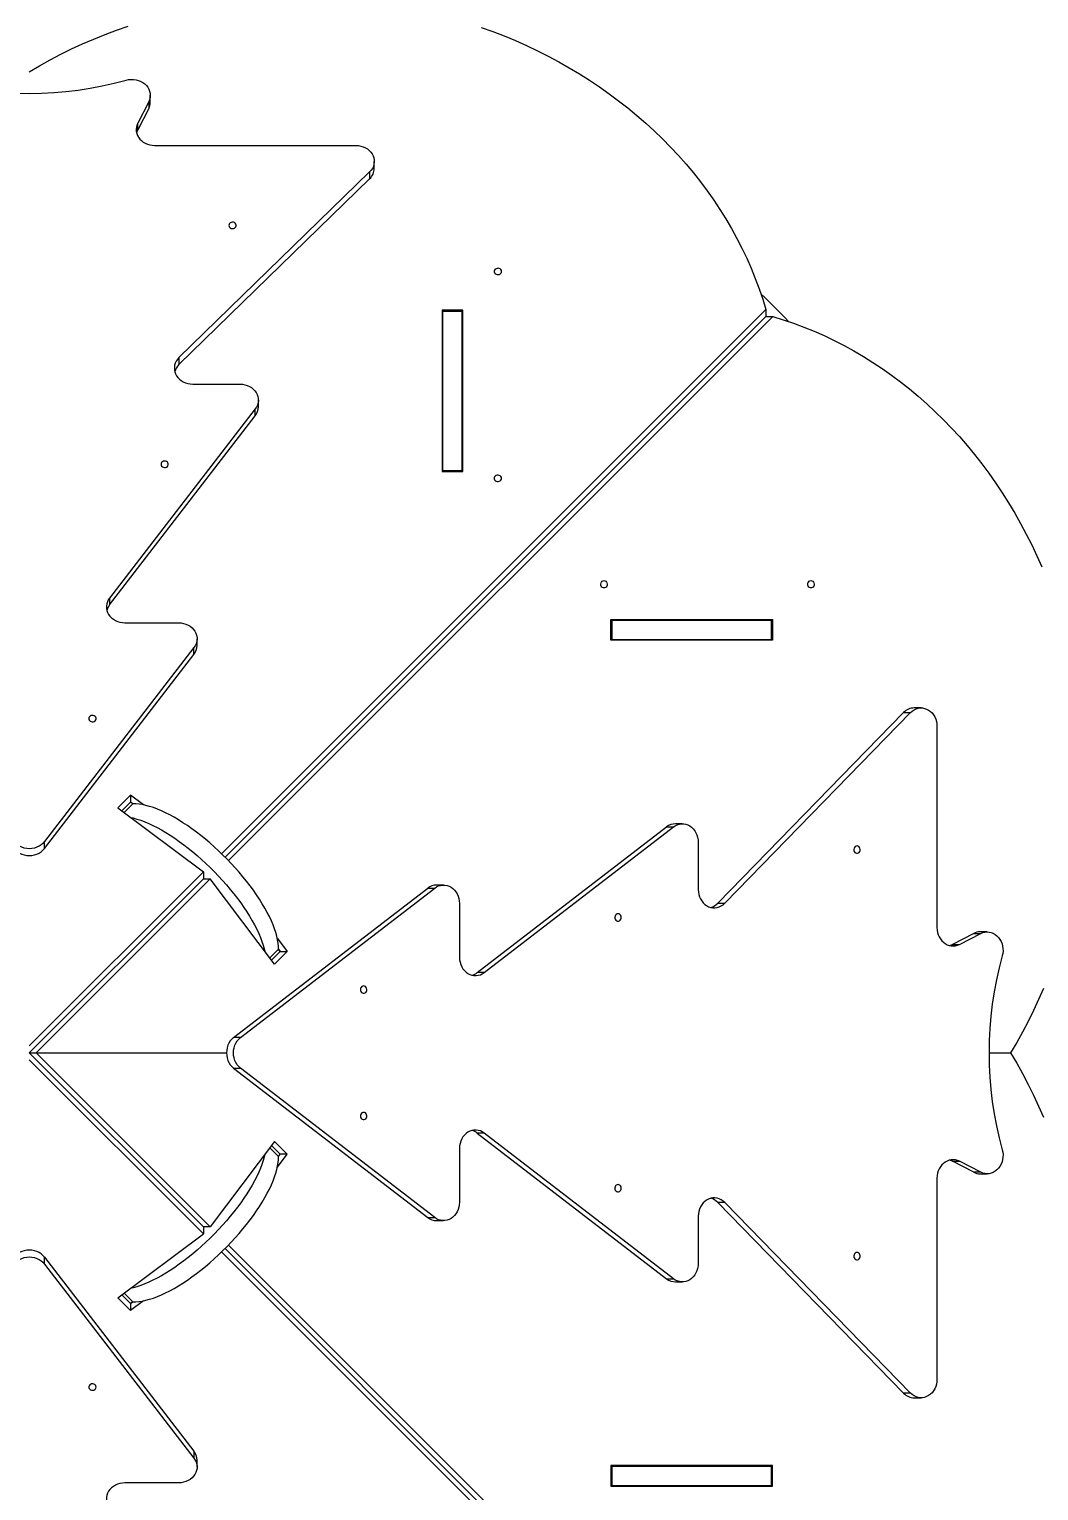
# Model space of a CAD drawing. Header units: millimetres. Extents: x -5136 to 7768, y -7241 to 6389.
# Drawn here: x -96 to 1003, y 138 to 1729 of the extents above; entities that cross this region are included whole.
import ezdxf

# ---------------------------------------------------------------- set-up
doc = ezdxf.new("R2010")
doc.units = ezdxf.units.MM
for name, color, linetype in [('DiKom', 7, 'Continuous'), ('DIKOM_ОБЪЕКТ', 7, 'Continuous'), ('DIKOM_РАЗМЕР_ЗОНА', 7, 'Continuous'), ('DIKOM_РАЗМЕР_ОБЪЕКТА', 7, 'Continuous')]:
    doc.layers.add(name, color=color, linetype=linetype)
doc.styles.add('style1', font='arial.ttf', dxfattribs={"width": 0.8})
doc.dimstyles.new('1-50', dxfattribs={"dimtxt": 300, "dimasz": 200, "dimexe": 100, "dimexo": 0, "dimgap": 100, "dimtad": 1, "dimtxsty": 'style1', "dimcen": 200, "dimclrd": 7, "dimclre": 7, "dimclrt": 7, "dimadec": 1, "dimazin": 2, "dimtfac": 1, "dimtmove": 0, "dimatfit": 2, "dimfxl": 0, "dimlwd": 25, "dimlwe": 18, "dimarcsym": 0})

# ---------------------------------------------------------------- blocks, each defined once
blk = doc.blocks.new('*D10')
at = {"layer": 'Defpoints', "color": 0, "transparency": 16777216}
for p in [(-81.5, 4889.5), (2866.8, -3136.1), (6000.7, -3136.1)]:
    blk.add_point(p, dxfattribs=at)
at = {"layer": 'DiKom', "color": 7, "lineweight": 18, "transparency": 16777216}
for p, q in [((-81.5, 4889.5), (6100.7, 4889.5)), ((2866.8, -3136.1), (6100.7, -3136.1))]:
    blk.add_line(p, q, dxfattribs=at)
at = {"layer": 'DiKom', "color": 7, "lineweight": 25, "transparency": 16777216}
blk.add_line((6000.7, 4689.5), (6000.7, -2936.1), dxfattribs=at)
at = {"layer": 'DiKom', "color": 7, "transparency": 16777216}
for points in [[(5967.4, 4689.5), (6034.1, 4689.5), (6000.7, 4889.5)], [(5967.4, -2936.1), (6034.1, -2936.1), (6000.7, -3136.1)]]:
    blk.add_solid(points, dxfattribs=at)
at = {"layer": 'DiKom', "color": 7, "transparency": 16777216, "insert": (5747.6, 1729.6), "char_height": 300, "attachment_point": 5, "rotation": 90, "style": 'style1'}
blk.add_mtext('8000', dxfattribs=at)
blk = doc.blocks.new('*D11')
at = {"layer": 'Defpoints', "color": 0, "transparency": 16777216}
for p in [(-3635.9, 3225.1), (4714.3, -2234.9), (4714.3, -5855.6)]:
    blk.add_point(p, dxfattribs=at)
at = {"layer": 'DIKOM_РАЗМЕР_ОБЪЕКТА', "color": 7, "lineweight": 18, "transparency": 16777216}
for p, q in [((-3635.9, 3225.1), (-3635.9, -5955.6)), ((4714.3, -2234.9), (4714.3, -5955.6))]:
    blk.add_line(p, q, dxfattribs=at)
at = {"layer": 'DIKOM_РАЗМЕР_ОБЪЕКТА', "color": 7, "lineweight": 25, "transparency": 16777216}
blk.add_line((-3435.9, -5855.6), (4514.3, -5855.6), dxfattribs=at)
at = {"layer": 'DIKOM_РАЗМЕР_ОБЪЕКТА', "color": 7, "transparency": 16777216}
for points in [[(-3435.9, -5822.2), (-3435.9, -5888.9), (-3635.9, -5855.6)], [(4514.3, -5822.2), (4514.3, -5888.9), (4714.3, -5855.6)]]:
    blk.add_solid(points, dxfattribs=at)
at = {"layer": 'DIKOM_РАЗМЕР_ОБЪЕКТА', "color": 7, "transparency": 16777216, "insert": (351, -5602.3), "char_height": 300, "attachment_point": 5, "style": 'style1'}
blk.add_mtext('8350', dxfattribs=at)
blk = doc.blocks.new('*D12')
at = {"layer": 'Defpoints', "color": 0, "transparency": 16777216}
for p in [(-65.5, 6388.8), (-123.5, -5013.5), (7668.1, -5013.5)]:
    blk.add_point(p, dxfattribs=at)
at = {"layer": 'DIKOM_РАЗМЕР_ЗОНА', "color": 7, "lineweight": 18, "transparency": 16777216}
for p, q in [((-65.5, 6388.8), (7768.1, 6388.8)), ((-123.5, -5013.5), (7768.1, -5013.5))]:
    blk.add_line(p, q, dxfattribs=at)
at = {"layer": 'DIKOM_РАЗМЕР_ЗОНА', "color": 7, "lineweight": 25, "transparency": 16777216}
blk.add_line((7668.1, 6188.8), (7668.1, -4813.5), dxfattribs=at)
at = {"layer": 'DIKOM_РАЗМЕР_ЗОНА', "color": 7, "transparency": 16777216}
for points in [[(7634.7, 6188.8), (7701.4, 6188.8), (7668.1, 6388.8)], [(7634.7, -4813.5), (7701.4, -4813.5), (7668.1, -5013.5)]]:
    blk.add_solid(points, dxfattribs=at)
at = {"layer": 'DIKOM_РАЗМЕР_ЗОНА', "color": 7, "transparency": 16777216, "insert": (7414.9, 1332.3), "char_height": 300, "attachment_point": 5, "rotation": 90, "style": 'style1'}
blk.add_mtext('11400', dxfattribs=at)
blk = doc.blocks.new('*D13')
at = {"layer": 'Defpoints', "color": 0, "transparency": 16777216}
for p in [(-5135.9, 3339.1), (6199.1, -1534.9), (6199.1, -7141)]:
    blk.add_point(p, dxfattribs=at)
at = {"layer": 'DIKOM_РАЗМЕР_ОБЪЕКТА', "color": 7, "lineweight": 18, "transparency": 16777216}
for p, q in [((-5135.9, 3339.1), (-5135.9, -7241)), ((6199.1, -1534.9), (6199.1, -7241))]:
    blk.add_line(p, q, dxfattribs=at)
at = {"layer": 'DIKOM_РАЗМЕР_ОБЪЕКТА', "color": 7, "lineweight": 25, "transparency": 16777216}
blk.add_line((-4935.9, -7141), (5999.1, -7141), dxfattribs=at)
at = {"layer": 'DIKOM_РАЗМЕР_ОБЪЕКТА', "color": 7, "transparency": 16777216}
for points in [[(-4935.9, -7107.7), (-4935.9, -7174.3), (-5135.9, -7141)], [(5999.1, -7107.7), (5999.1, -7174.3), (6199.1, -7141)]]:
    blk.add_solid(points, dxfattribs=at)
at = {"layer": 'DIKOM_РАЗМЕР_ОБЪЕКТА', "color": 7, "transparency": 16777216, "insert": (1341, -6887.7), "char_height": 300, "attachment_point": 5, "style": 'style1'}
blk.add_mtext('11350', dxfattribs=at)

msp = doc.modelspace()

# ---------------------------------------------------------------- linework, layer by layer
at = {"layer": 'DIKOM_ОБЪЕКТ', "color": 7, "linetype": 'Continuous', "lineweight": 15}
for p, q in [((35.99, 1649.884), (35.99, 1657.384)), ((34.267, 1650.35), (22.368, 1627.165)), ((34.267, 1642.85), (22.368, 1619.665)), ((34.267, 1650.35), (34.267, 1642.85)), ((22.368, 1619.665), (22.368, 1627.165)), ((40.645, 1602.81), (259.777, 1602.81)), ((279.777, 1577.99), (279.777, 1585.49)), ((274.725, 1573.982), (67.236, 1371.83)), ((274.725, 1566.482), (67.236, 1364.33)), ((274.725, 1573.982), (274.725, 1566.482)), ((705.873, 1424.16), (113.575, 831.862)), ((705.873, 1416.66), (117.357, 828.143)), ((713.373, 1416.66), (121.075, 824.362)), ((376.014, 1423.65), (353.614, 1423.65)), ((353.614, 1423.65), (353.614, 1247.847)), ((354.314, 1416.15), (353.614, 1416.15)), ((354.314, 1422.351), (375.314, 1422.351)), ((354.314, 1249.146), (354.314, 1422.351)), ((375.314, 1249.146), (375.314, 1422.351)), ((376.014, 1416.15), (375.314, 1416.15)), ((376.014, 1247.847), (376.014, 1423.65)), ((705.873, 1424.16), (705.873, 1416.66)), ((705.873, 1416.66), (713.373, 1416.66)), ((67.236, 1371.83), (67.236, 1364.33)), ((82.184, 1343.002), (133.61, 1343.002)), ((153.61, 1318.182), (153.61, 1325.682)), ((150.251, 1316.074), (-8.29, 1110.123)), ((-8.29, 1102.623), (150.251, 1308.574)), ((150.251, 1308.574), (150.251, 1316.074)), ((353.614, 1247.847), (376.014, 1247.847)), ((354.314, 1249.146), (375.314, 1249.146)), ((354.314, 1247.847), (354.314, 1249.146)), ((375.314, 1247.847), (375.314, 1249.146)), ((-8.29, 1110.123), (-8.29, 1102.623)), ((8.351, 1083.195), (66.943, 1083.195)), ((537.061, 1064.4), (537.061, 1086.8)), ((537.061, 1086.8), (712.864, 1086.8)), ((537.061, 1086.1), (538.36, 1086.1)), ((538.36, 1086.1), (538.36, 1065.1)), ((538.36, 1086.1), (711.565, 1086.1)), ((705.364, 1086.8), (705.364, 1086.1)), ((711.565, 1086.1), (711.565, 1065.1)), ((712.864, 1086.8), (712.864, 1064.4)), ((83.584, 1056.267), (-79.045, 845.005)), ((83.584, 1048.767), (83.584, 1056.267)), ((86.943, 1058.374), (86.943, 1065.874)), ((537.061, 1065.1), (538.36, 1065.1)), ((712.864, 1064.4), (537.061, 1064.4)), ((538.36, 1065.1), (711.565, 1065.1)), ((705.364, 1065.1), (705.364, 1064.4)), ((-79.045, 837.505), (83.584, 1048.767)), ((874.703, 990.564), (867.203, 990.564)), ((855.696, 985.512), (653.544, 778.022)), ((661.044, 778.022), (863.196, 985.512)), ((855.696, 985.512), (863.196, 985.512)), ((892.024, 970.564), (892.024, 751.431)), ((14.605, 895.605), (0.857, 881.857)), ((28.609, 885.102), (14.605, 895.605)), ((14.605, 895.605), (14.605, 888.105)), ((0.857, 881.857), (93.836, 812.123)), ((14.605, 888.105), (5.143, 878.643)), ((17.05, 886.271), (7.588, 876.809)), ((17.05, 886.271), (14.6, 888.1)), ((17.05, 886.271), (14.605, 888.105)), ((391.836, 702.496), (597.788, 861.038)), ((399.336, 702.496), (605.288, 861.038)), ((597.788, 861.038), (605.288, 861.038)), ((614.895, 864.397), (607.395, 864.397)), ((-79.045, 837.505), (-79.045, 845.005)), ((632.216, 844.397), (632.216, 792.971)), ((93.836, 812.123), (-95.686, 622.6)), ((93.836, 812.123), (93.836, 804.623)), ((93.836, 804.623), (-95.686, 615.1)), ((101.336, 804.623), (-88.186, 615.1)), ((93.836, 804.623), (101.336, 804.623)), ((171.071, 711.643), (101.336, 804.623)), ((355.088, 797.73), (347.588, 797.73)), ((126.718, 631.741), (337.98, 794.371)), ((134.218, 631.741), (345.48, 794.371)), ((337.98, 794.371), (345.48, 794.371)), ((372.408, 777.73), (372.408, 719.137)), ((653.544, 778.022), (661.044, 778.022)), ((174.315, 739.395), (184.818, 725.391)), ((932.063, 745.053), (908.879, 733.155)), ((908.879, 733.155), (916.379, 733.155)), ((916.379, 733.155), (939.563, 745.053)), ((932.063, 745.053), (939.563, 745.053)), ((946.598, 746.777), (939.098, 746.777)), ((166.022, 718.375), (175.484, 727.837)), ((177.318, 725.391), (167.856, 715.929)), ((184.818, 725.391), (171.071, 711.643)), ((177.313, 725.386), (175.484, 727.837)), ((175.484, 727.837), (177.318, 725.391)), ((177.318, 725.391), (184.818, 725.391)), ((399.336, 702.496), (391.836, 702.496)), ((134.218, 631.741), (126.718, 631.741)), ((-95.686, 615.1), (-88.186, 615.1)), ((93.836, 425.578), (-95.686, 615.1)), ((93.836, 418.078), (-95.686, 607.6)), ((-88.186, 615.1), (119.005, 615.1)), ((101.336, 425.578), (-88.186, 615.1)), ((948.634, 615.1), (972.177, 615.1)), ((126.718, 598.459), (134.218, 598.459)), ((126.718, 598.459), (337.98, 435.83)), ((345.48, 435.83), (134.218, 598.459)), ((399.336, 527.704), (391.836, 527.704)), ((391.836, 527.704), (597.788, 369.163)), ((605.288, 369.163), (399.336, 527.704)), ((171.071, 518.557), (101.336, 425.578)), ((175.484, 502.364), (166.022, 511.826)), ((177.318, 504.81), (167.856, 514.272)), ((184.818, 504.81), (171.071, 518.557)), ((372.408, 511.063), (372.408, 452.471)), ((174.315, 490.806), (184.818, 504.81)), ((175.484, 502.364), (177.313, 504.814)), ((175.484, 502.364), (177.318, 504.81)), ((184.818, 504.81), (177.318, 504.81)), ((908.879, 497.046), (916.379, 497.046)), ((932.063, 485.148), (908.879, 497.046)), ((939.563, 485.148), (916.379, 497.046)), ((892.024, 478.77), (892.024, 259.637)), ((939.563, 485.148), (932.063, 485.148)), ((939.098, 483.424), (946.598, 483.424)), ((661.044, 452.178), (653.544, 452.178)), ((855.696, 244.689), (653.544, 452.178)), ((863.196, 244.689), (661.044, 452.178)), ((337.98, 435.83), (345.48, 435.83)), ((347.588, 432.471), (355.088, 432.471)), ((632.216, 437.23), (632.216, 385.804)), ((0.857, 348.344), (93.836, 418.078)), ((101.336, 425.578), (93.836, 425.578)), ((93.836, 425.578), (93.836, 418.078)), ((705.873, -193.959), (113.575, 398.339)), ((705.873, -186.459), (117.357, 402.057)), ((713.373, -186.459), (121.075, 405.839)), ((-79.045, 385.196), (-79.045, 392.696)), ((-79.045, 392.696), (83.584, 181.434)), ((-79.045, 385.196), (83.584, 173.934)), ((597.788, 369.163), (605.288, 369.163)), ((14.605, 342.096), (5.143, 351.558)), ((7.588, 353.392), (17.05, 343.93)), ((607.395, 365.804), (614.895, 365.804)), ((14.605, 334.596), (0.857, 348.344)), ((14.6, 342.101), (17.05, 343.93)), ((28.609, 345.099), (14.605, 334.596)), ((17.05, 343.93), (14.605, 342.096)), ((14.605, 342.096), (14.605, 334.596)), ((863.196, 244.689), (855.696, 244.689)), ((867.203, 239.637), (874.703, 239.637)), ((83.584, 181.434), (83.584, 173.934)), ((86.943, 164.326), (86.943, 171.826)), ((537.061, 165.8), (537.061, 143.4)), ((712.864, 165.8), (537.061, 165.8)), ((537.061, 165.1), (538.36, 165.1)), ((538.36, 165.1), (538.36, 144.1)), ((538.36, 165.1), (711.565, 165.1)), ((705.364, 165.1), (705.364, 165.8)), ((711.565, 165.1), (711.565, 144.1)), ((712.864, 143.4), (712.864, 165.8)), ((66.943, 147.006), (8.351, 147.006)), ((537.061, 144.1), (538.36, 144.1)), ((537.061, 143.4), (712.864, 143.4)), ((538.36, 144.1), (711.565, 144.1)), ((705.364, 143.4), (705.364, 144.1))]:
    msp.add_line(p, q, dxfattribs=at)
at = {"layer": 'DIKOM_ОБЪЕКТ', "color": 7, "linetype": 'Continuous', "lineweight": 15, "flags": 128}
for points in [[(-95.686, 1682.963), (-84.452, 1689.562), (-73.023, 1695.904), (-61.407, 1701.986), (-49.611, 1707.803), (-37.644, 1713.352), (-25.514, 1718.628), (-13.228, 1723.628), (-0.797, 1728.349), (11.773, 1732.787)], [(396.099, 1731.308), (408.623, 1726.773), (421.005, 1721.957), (433.239, 1716.862), (445.314, 1711.493), (457.224, 1705.853), (468.96, 1699.945), (480.513, 1693.774), (491.877, 1687.344), (503.043, 1680.659), (514.003, 1673.724), (524.751, 1666.544), (535.279, 1659.123), (545.579, 1651.467), (555.646, 1643.58), (565.471, 1635.469), (575.048, 1627.138), (584.371, 1618.594), (593.433, 1609.841), (602.229, 1600.887), (610.751, 1591.737), (618.995, 1582.398), (626.955, 1572.875), (634.624, 1563.176), (641.999, 1553.307), (649.074, 1543.274), (655.844, 1533.085), (662.305, 1522.746), (668.452, 1512.265), (674.281, 1501.648), (679.787, 1490.904), (684.969, 1480.038), (689.821, 1469.059), (694.34, 1457.974), (698.524, 1446.791), (702.369, 1435.517), (705.873, 1424.16)], [(9.823, 1673.861), (12.449, 1674.431), (15.139, 1674.689), (17.845, 1674.63), (20.517, 1674.255), (23.106, 1673.572), (25.565, 1672.591), (27.848, 1671.332), (29.914, 1669.818), (31.725, 1668.076), (33.248, 1666.138), (34.455, 1664.04), (35.324, 1661.82), (35.838, 1659.519), (35.989, 1657.178), (35.774, 1654.841), (35.196, 1652.551), (34.267, 1650.35)], [(22.368, 1627.165), (21.455, 1625.011), (20.878, 1622.771), (20.649, 1620.484), (20.77, 1618.192), (21.241, 1615.933), (22.052, 1613.748), (23.19, 1611.675), (24.634, 1609.751), (26.359, 1608.009), (28.335, 1606.48), (30.527, 1605.19), (32.897, 1604.163), (35.403, 1603.416), (38, 1602.962), (40.645, 1602.81)], [(22.368, 1619.665), (21.455, 1617.511), (21.119, 1616.381)], [(259.777, 1602.81), (262.472, 1602.652), (265.117, 1602.181), (267.665, 1601.406), (270.07, 1600.34), (272.286, 1599.004), (274.275, 1597.421), (275.999, 1595.621), (277.427, 1593.636), (278.533, 1591.502), (279.298, 1589.259), (279.706, 1586.947), (279.751, 1584.608), (279.432, 1582.285), (278.754, 1580.021), (277.73, 1577.857), (276.379, 1575.832), (274.725, 1573.982)], [(121.5, 1515.777), (121.677, 1514.756), (122.195, 1513.826), (123.006, 1513.069), (124.038, 1512.553), (125.201, 1512.323), (126.39, 1512.4), (127.5, 1512.777), (128.432, 1513.421), (129.104, 1514.274), (129.455, 1515.261), (129.455, 1516.294), (129.104, 1517.28), (128.432, 1518.134), (127.5, 1518.777), (126.39, 1519.155), (125.201, 1519.232), (124.038, 1519.002), (123.006, 1518.486), (122.195, 1517.729), (121.677, 1516.798), (121.5, 1515.777)], [(418.314, 1465.653), (418.136, 1466.674), (417.619, 1467.604), (416.808, 1468.361), (415.775, 1468.877), (414.613, 1469.107), (413.424, 1469.03), (412.314, 1468.653), (411.382, 1468.009), (410.71, 1467.156), (410.359, 1466.169), (410.359, 1465.136), (410.71, 1464.15), (411.382, 1463.296), (412.314, 1462.653), (413.424, 1462.275), (414.613, 1462.198), (415.775, 1462.428), (416.808, 1462.944), (417.619, 1463.701), (418.136, 1464.631), (418.314, 1465.653)], [(713.373, 1416.66), (724.73, 1413.155), (736.004, 1409.31), (747.188, 1405.126), (758.273, 1400.607), (769.252, 1395.755), (780.117, 1390.574), (790.862, 1385.067), (801.479, 1379.238), (811.96, 1373.091), (822.299, 1366.631), (832.488, 1359.861), (842.52, 1352.786), (852.39, 1345.411), (862.089, 1337.741), (871.611, 1329.782), (880.951, 1321.538), (890.101, 1313.015), (899.055, 1304.22), (907.807, 1295.158), (916.351, 1285.835), (924.682, 1276.257), (932.793, 1266.432), (940.68, 1256.366), (948.336, 1246.065), (955.757, 1235.538), (962.937, 1224.79), (969.872, 1213.829), (976.557, 1202.663), (982.987, 1191.3), (989.158, 1179.746), (995.066, 1168.011), (1000.707, 1156.101), (1006.076, 1144.025)], [(67.236, 1371.83), (65.582, 1369.981), (64.231, 1367.956), (63.207, 1365.791), (62.529, 1363.527), (62.21, 1361.205), (62.255, 1358.866), (62.663, 1356.554), (63.428, 1354.311), (64.534, 1352.177), (65.962, 1350.192), (67.686, 1348.391), (69.675, 1346.809), (71.891, 1345.472), (74.296, 1344.407), (76.844, 1343.631), (79.489, 1343.16), (82.184, 1343.002)], [(133.61, 1343.002), (136.3, 1342.845), (138.942, 1342.376), (141.486, 1341.603), (143.888, 1340.541), (146.102, 1339.208), (148.09, 1337.63), (149.814, 1335.835), (151.244, 1333.855), (152.353, 1331.726), (153.121, 1329.488), (153.535, 1327.18), (153.587, 1324.846), (153.275, 1322.526), (152.606, 1320.264), (151.592, 1318.1), (150.251, 1316.074)], [(47.681, 1255.785), (47.858, 1254.764), (48.376, 1253.834), (49.187, 1253.077), (50.219, 1252.56), (51.382, 1252.331), (52.571, 1252.408), (53.681, 1252.785), (54.613, 1253.429), (55.284, 1254.282), (55.636, 1255.269), (55.636, 1256.301), (55.284, 1257.288), (54.613, 1258.141), (53.681, 1258.785), (52.571, 1259.162), (51.382, 1259.239), (50.219, 1259.01), (49.187, 1258.493), (48.376, 1257.736), (47.858, 1256.806), (47.681, 1255.785)], [(418.314, 1240.486), (418.136, 1241.507), (417.619, 1242.437), (416.808, 1243.194), (415.775, 1243.711), (414.613, 1243.94), (413.424, 1243.863), (412.314, 1243.486), (411.382, 1242.842), (410.71, 1241.989), (410.359, 1241.002), (410.359, 1239.97), (410.71, 1238.983), (411.382, 1238.13), (412.314, 1237.486), (413.424, 1237.109), (414.613, 1237.032), (415.775, 1237.261), (416.808, 1237.778), (417.619, 1238.535), (418.136, 1239.465), (418.314, 1240.486)], [(529.699, 1129.1), (530.72, 1128.923), (531.651, 1128.405), (532.408, 1127.594), (532.924, 1126.562), (533.154, 1125.399), (533.077, 1124.21), (532.699, 1123.1), (532.056, 1122.168), (531.202, 1121.497), (530.216, 1121.145), (529.183, 1121.145), (528.196, 1121.497), (527.343, 1122.168), (526.699, 1123.1), (526.322, 1124.21), (526.245, 1125.399), (526.475, 1126.562), (526.991, 1127.594), (527.748, 1128.405), (528.678, 1128.923), (529.699, 1129.1)], [(754.866, 1129.1), (755.887, 1128.923), (756.817, 1128.405), (757.574, 1127.594), (758.091, 1126.562), (758.32, 1125.399), (758.243, 1124.21), (757.866, 1123.1), (757.222, 1122.168), (756.369, 1121.497), (755.382, 1121.145), (754.35, 1121.145), (753.363, 1121.497), (752.51, 1122.168), (751.866, 1123.1), (751.489, 1124.21), (751.412, 1125.399), (751.641, 1126.562), (752.158, 1127.594), (752.915, 1128.405), (753.845, 1128.923), (754.866, 1129.1)], [(-8.29, 1110.123), (-9.631, 1108.097), (-10.645, 1105.933), (-11.314, 1103.671), (-11.626, 1101.352), (-11.574, 1099.017), (-11.16, 1096.709), (-10.392, 1094.471), (-9.283, 1092.343), (-7.853, 1090.363), (-6.129, 1088.567), (-4.141, 1086.989), (-1.927, 1085.657), (0.475, 1084.595), (3.019, 1083.822), (5.661, 1083.352), (8.351, 1083.195)], [(66.943, 1083.195), (69.634, 1083.037), (72.275, 1082.568), (74.82, 1081.795), (77.221, 1080.733), (79.436, 1079.401), (81.423, 1077.822), (83.147, 1076.027), (84.577, 1074.047), (85.686, 1071.919), (86.455, 1069.68), (86.869, 1067.373), (86.92, 1065.038), (86.609, 1062.718), (85.94, 1060.456), (84.926, 1058.293), (83.584, 1056.267)], [(863.196, 985.512), (865.045, 987.166), (867.07, 988.517), (869.235, 989.541), (871.499, 990.218), (873.821, 990.538), (876.16, 990.493), (878.472, 990.084), (880.715, 989.32), (882.849, 988.214), (884.834, 986.785), (886.635, 985.061), (888.217, 983.073), (889.554, 980.856), (890.619, 978.452), (891.395, 975.904), (891.866, 973.258), (892.024, 970.564)], [(-30.926, 978.933), (-30.748, 977.912), (-30.231, 976.981), (-29.42, 976.224), (-28.387, 975.708), (-27.225, 975.478), (-26.036, 975.555), (-24.926, 975.933), (-23.994, 976.576), (-23.322, 977.43), (-22.97, 978.416), (-22.97, 979.449), (-23.322, 980.436), (-23.994, 981.289), (-24.926, 981.933), (-26.036, 982.31), (-27.225, 982.387), (-28.387, 982.157), (-29.42, 981.641), (-30.231, 980.884), (-30.748, 979.954), (-30.926, 978.933)], [(175.484, 727.837), (175.438, 731.116), (175.125, 734.589), (174.545, 738.246), (173.7, 742.075), (172.593, 746.066), (171.228, 750.207), (169.607, 754.485), (167.737, 758.887), (165.622, 763.401), (163.269, 768.012), (160.684, 772.708), (157.877, 777.475), (154.854, 782.297), (151.625, 787.161), (148.199, 792.053), (144.587, 796.957), (140.8, 801.86), (136.848, 806.746), (132.744, 811.601), (128.499, 816.411), (124.126, 821.161), (119.639, 825.837), (115.051, 830.426), (110.374, 834.913), (105.624, 839.286), (100.815, 843.53), (95.959, 847.635), (91.073, 851.586), (86.171, 855.374), (81.266, 858.986), (76.375, 862.411), (71.511, 865.64), (66.688, 868.663), (61.922, 871.471), (57.226, 874.055), (52.614, 876.408), (48.1, 878.523), (43.698, 880.394), (39.42, 882.014), (35.28, 883.38), (31.289, 884.487), (27.459, 885.331), (23.802, 885.911), (20.329, 886.225), (17.05, 886.271)], [(14.861, 871.354), (17.541, 870.739), (21.532, 869.632), (25.672, 868.267), (29.95, 866.646), (34.353, 864.776), (38.866, 862.661), (43.478, 860.307), (48.174, 857.723), (52.94, 854.915), (57.763, 851.893), (62.627, 848.664), (67.519, 845.238), (72.423, 841.626), (77.326, 837.839), (82.212, 833.887), (87.067, 829.783), (91.877, 825.538), (96.627, 821.165), (101.303, 816.678), (105.892, 812.09), (110.379, 807.413), (114.751, 802.663), (118.996, 797.853), (123.1, 792.998), (127.052, 788.112), (130.84, 783.21), (134.451, 778.305), (137.877, 773.414), (141.106, 768.549), (144.129, 763.727), (146.937, 758.961), (149.521, 754.265), (151.874, 749.653), (153.989, 745.139), (155.859, 740.737), (157.48, 736.459), (158.846, 732.318), (159.952, 728.327), (160.567, 725.648)], [(605.288, 861.038), (607.314, 862.379), (609.477, 863.393), (611.74, 864.062), (614.059, 864.373), (616.394, 864.322), (618.701, 863.908), (620.94, 863.139), (623.068, 862.03), (625.048, 860.601), (626.843, 858.876), (628.422, 856.889), (629.754, 854.674), (630.816, 852.273), (631.589, 849.728), (632.058, 847.087), (632.216, 844.397)], [(-79.045, 845.005), (-80.761, 843.082), (-82.771, 841.387), (-85.035, 839.952), (-87.509, 838.806), (-90.144, 837.97), (-92.887, 837.462), (-95.686, 837.292), (-98.485, 837.462), (-101.229, 837.97), (-103.863, 838.806), (-106.337, 839.952), (-108.601, 841.387), (-110.611, 843.082), (-112.327, 845.005)], [(-112.327, 837.505), (-110.611, 835.582), (-108.601, 833.887), (-106.337, 832.452), (-103.863, 831.306), (-101.229, 830.47), (-98.485, 829.962), (-95.686, 829.792), (-92.887, 829.962), (-90.144, 830.47), (-87.509, 831.306), (-85.035, 832.452), (-82.771, 833.887), (-80.761, 835.582), (-79.045, 837.505)], [(804.991, 840.286), (803.97, 840.109), (803.039, 839.591), (802.282, 838.78), (801.766, 837.748), (801.536, 836.585), (801.613, 835.396), (801.991, 834.286), (802.635, 833.354), (803.488, 832.682), (804.474, 832.331), (805.507, 832.331), (806.494, 832.682), (807.347, 833.354), (807.991, 834.286), (808.368, 835.396), (808.445, 836.585), (808.215, 837.748), (807.699, 838.78), (806.942, 839.591), (806.012, 840.109), (804.991, 840.286)], [(345.48, 794.371), (347.506, 795.712), (349.67, 796.726), (351.932, 797.395), (354.251, 797.707), (356.586, 797.655), (358.894, 797.241), (361.132, 796.473), (363.261, 795.364), (365.241, 793.934), (367.036, 792.21), (368.614, 790.222), (369.946, 788.008), (371.009, 785.606), (371.781, 783.062), (372.251, 780.42), (372.408, 777.73)], [(632.216, 792.971), (632.374, 790.276), (632.845, 787.63), (633.62, 785.082), (634.686, 782.678), (636.022, 780.461), (637.605, 778.473), (639.405, 776.749), (641.39, 775.321), (643.524, 774.214), (645.767, 773.45), (648.079, 773.042), (650.418, 772.997), (652.741, 773.316), (655.005, 773.994), (657.169, 775.017), (659.194, 776.369), (661.044, 778.022)], [(544.998, 766.467), (543.977, 766.289), (543.047, 765.772), (542.29, 764.961), (541.774, 763.928), (541.544, 762.766), (541.621, 761.577), (541.998, 760.467), (542.642, 759.535), (543.495, 758.863), (544.482, 758.512), (545.515, 758.512), (546.501, 758.863), (547.355, 759.535), (547.998, 760.467), (548.376, 761.577), (548.453, 762.766), (548.223, 763.928), (547.707, 764.961), (546.95, 765.772), (546.02, 766.289), (544.998, 766.467)], [(892.024, 751.431), (892.176, 748.787), (892.629, 746.189), (893.376, 743.683), (894.403, 741.314), (895.693, 739.121), (897.222, 737.145), (898.964, 735.42), (900.889, 733.976), (902.962, 732.839), (905.146, 732.027), (907.405, 731.557), (909.698, 731.435), (911.984, 731.665), (914.224, 732.241), (916.379, 733.155)], [(905.594, 731.906), (906.724, 732.241), (908.879, 733.155)], [(939.563, 745.053), (941.765, 745.983), (944.055, 746.56), (946.391, 746.776), (948.732, 746.625), (951.033, 746.11), (953.253, 745.241), (955.352, 744.035), (957.289, 742.512), (959.032, 740.701), (960.546, 738.634), (961.805, 736.351), (962.785, 733.892), (963.469, 731.303), (963.844, 728.631), (963.902, 725.926), (963.644, 723.235), (963.074, 720.61)], [(372.408, 719.137), (372.566, 716.447), (373.035, 713.806), (373.808, 711.261), (374.87, 708.86), (376.202, 706.645), (377.781, 704.658), (379.576, 702.934), (381.556, 701.504), (383.684, 700.395), (385.923, 699.626), (388.23, 699.212), (390.565, 699.161), (392.885, 699.472), (395.147, 700.141), (397.311, 701.155), (399.336, 702.496)], [(268.146, 687.861), (267.125, 687.683), (266.195, 687.166), (265.438, 686.355), (264.921, 685.322), (264.692, 684.16), (264.769, 682.971), (265.146, 681.861), (265.79, 680.929), (266.643, 680.257), (267.63, 679.906), (268.662, 679.906), (269.649, 680.257), (270.502, 680.929), (271.146, 681.861), (271.523, 682.971), (271.6, 684.16), (271.371, 685.322), (270.854, 686.355), (270.097, 687.166), (269.167, 687.683), (268.146, 687.861)], [(1007.842, 685.273), (1002.565, 673.143), (997.017, 661.176), (991.2, 649.38), (985.118, 637.764), (978.775, 626.334), (972.177, 615.1)], [(126.718, 631.741), (124.796, 630.025), (123.1, 628.015), (121.665, 625.751), (120.519, 623.277), (119.683, 620.643), (119.176, 617.899), (119.005, 615.1), (119.176, 612.302), (119.683, 609.558), (120.519, 606.923), (121.665, 604.45), (123.1, 602.186), (124.796, 600.176), (126.718, 598.459)], [(134.218, 598.459), (132.296, 600.176), (130.6, 602.186), (129.165, 604.45), (128.019, 606.923), (127.183, 609.558), (126.676, 612.302), (126.505, 615.1), (126.676, 617.899), (127.183, 620.643), (128.019, 623.277), (129.165, 625.751), (130.6, 628.015), (132.296, 630.025), (134.218, 631.741)], [(972.177, 615.1), (978.775, 603.866), (985.118, 592.437), (991.2, 580.821), (997.017, 569.025), (1002.565, 557.058), (1007.842, 544.928)], [(268.146, 550.34), (267.125, 550.162), (266.195, 549.645), (265.438, 548.834), (264.921, 547.801), (264.692, 546.639), (264.769, 545.45), (265.146, 544.34), (265.79, 543.408), (266.643, 542.736), (267.63, 542.385), (268.662, 542.385), (269.649, 542.736), (270.502, 543.408), (271.146, 544.34), (271.523, 545.45), (271.6, 546.639), (271.371, 547.801), (270.854, 548.834), (270.097, 549.645), (269.167, 550.162), (268.146, 550.34)], [(399.336, 527.704), (397.311, 529.045), (395.147, 530.06), (392.885, 530.729), (390.565, 531.04), (388.23, 530.988), (385.923, 530.575), (383.684, 529.806), (381.556, 528.697), (379.576, 527.267), (377.781, 525.543), (376.202, 523.555), (374.87, 521.341), (373.808, 518.94), (373.035, 516.395), (372.566, 513.754), (372.408, 511.063)], [(963.074, 509.591), (963.644, 506.966), (963.902, 504.275), (963.844, 501.569), (963.469, 498.897), (962.785, 496.308), (961.805, 493.85), (960.546, 491.566), (959.032, 489.5), (957.289, 487.689), (955.352, 486.166), (953.253, 484.959), (951.033, 484.091), (948.732, 483.576), (946.391, 483.425), (944.055, 483.64), (941.765, 484.218), (939.563, 485.148)], [(160.567, 504.553), (159.952, 501.873), (158.846, 497.882), (157.48, 493.742), (155.859, 489.464), (153.989, 485.062), (151.874, 480.548), (149.521, 475.936), (146.937, 471.24), (144.129, 466.474), (141.106, 461.651), (137.877, 456.787), (134.451, 451.896), (130.84, 446.991), (127.052, 442.089), (123.1, 437.203), (118.996, 432.347), (114.751, 427.538), (110.379, 422.788), (105.892, 418.111), (101.303, 413.523), (96.627, 409.035), (91.877, 404.663), (87.067, 400.418), (82.212, 396.314), (77.326, 392.362), (72.423, 388.575), (67.519, 384.963), (62.627, 381.537), (57.763, 378.308), (52.94, 375.285), (48.174, 372.478), (43.478, 369.893), (38.866, 367.54), (34.353, 365.425), (29.95, 363.555), (25.672, 361.934), (21.532, 360.569), (17.541, 359.462), (14.861, 358.847)], [(17.05, 343.93), (20.329, 343.976), (23.802, 344.29), (27.459, 344.87), (31.289, 345.714), (35.28, 346.821), (39.42, 348.187), (43.698, 349.807), (48.1, 351.678), (52.614, 353.793), (57.226, 356.146), (61.922, 358.73), (66.688, 361.538), (71.511, 364.561), (76.375, 367.79), (81.266, 371.215), (86.171, 374.827), (91.073, 378.614), (95.959, 382.566), (100.815, 386.671), (105.624, 390.915), (110.374, 395.288), (115.051, 399.775), (119.639, 404.363), (124.126, 409.04), (128.499, 413.79), (132.744, 418.6), (136.848, 423.455), (140.8, 428.341), (144.587, 433.243), (148.199, 438.148), (151.625, 443.039), (154.854, 447.904), (157.877, 452.726), (160.684, 457.492), (163.269, 462.189), (165.622, 466.8), (167.737, 471.314), (169.607, 475.716), (171.228, 479.994), (172.593, 484.135), (173.7, 488.126), (174.545, 491.955), (175.125, 495.612), (175.438, 499.085), (175.484, 502.364)], [(916.379, 497.046), (914.224, 497.959), (911.984, 498.536), (909.698, 498.765), (907.405, 498.644), (905.146, 498.173), (902.962, 497.362), (900.889, 496.225), (898.964, 494.781), (897.222, 493.055), (895.693, 491.079), (894.403, 488.887), (893.376, 486.518), (892.629, 484.012), (892.176, 481.414), (892.024, 478.77)], [(908.879, 497.046), (906.724, 497.959), (905.594, 498.295)], [(544.998, 471.734), (543.977, 471.556), (543.047, 471.039), (542.29, 470.228), (541.774, 469.195), (541.544, 468.033), (541.621, 466.844), (541.998, 465.734), (542.642, 464.802), (543.495, 464.13), (544.482, 463.778), (545.515, 463.778), (546.501, 464.13), (547.355, 464.802), (547.998, 465.734), (548.376, 466.844), (548.453, 468.033), (548.223, 469.195), (547.707, 470.228), (546.95, 471.039), (546.02, 471.556), (544.998, 471.734)], [(372.408, 452.471), (372.251, 449.78), (371.781, 447.139), (371.009, 444.595), (369.946, 442.193), (368.614, 439.979), (367.036, 437.991), (365.241, 436.267), (363.261, 434.837), (361.132, 433.728), (358.894, 432.96), (356.586, 432.546), (354.251, 432.494), (351.932, 432.806), (349.67, 433.474), (347.506, 434.489), (345.48, 435.83)], [(661.044, 452.178), (659.194, 453.832), (657.169, 455.184), (655.005, 456.207), (652.741, 456.885), (650.418, 457.204), (648.079, 457.159), (645.767, 456.751), (643.524, 455.987), (641.39, 454.88), (639.405, 453.452), (637.605, 451.728), (636.022, 449.739), (634.686, 447.523), (633.62, 445.118), (632.845, 442.57), (632.374, 439.925), (632.216, 437.23)], [(-79.045, 392.696), (-80.761, 394.618), (-82.771, 396.314), (-85.035, 397.749), (-87.509, 398.895), (-90.144, 399.731), (-92.887, 400.239), (-95.686, 400.409), (-98.485, 400.239), (-101.229, 399.731), (-103.863, 398.895), (-106.337, 397.749), (-108.601, 396.314), (-110.611, 394.618), (-112.327, 392.696)], [(804.991, 397.915), (803.97, 397.737), (803.039, 397.219), (802.282, 396.408), (801.766, 395.376), (801.536, 394.213), (801.613, 393.024), (801.991, 391.915), (802.635, 390.982), (803.488, 390.311), (804.474, 389.959), (805.507, 389.959), (806.494, 390.311), (807.347, 390.982), (807.991, 391.915), (808.368, 393.024), (808.445, 394.213), (808.215, 395.376), (807.699, 396.408), (806.942, 397.219), (806.012, 397.737), (804.991, 397.915)], [(-112.327, 385.196), (-110.611, 387.118), (-108.601, 388.814), (-106.337, 390.249), (-103.863, 391.395), (-101.229, 392.231), (-98.485, 392.739), (-95.686, 392.909), (-92.887, 392.739), (-90.144, 392.231), (-87.509, 391.395), (-85.035, 390.249), (-82.771, 388.814), (-80.761, 387.118), (-79.045, 385.196)], [(632.216, 385.804), (632.058, 383.114), (631.589, 380.472), (630.816, 377.928), (629.754, 375.527), (628.422, 373.312), (626.843, 371.325), (625.048, 369.6), (623.068, 368.171), (620.94, 367.061), (618.701, 366.293), (616.394, 365.879), (614.059, 365.827), (611.74, 366.139), (609.477, 366.808), (607.314, 367.822), (605.288, 369.163)], [(-22.926, 251.268), (-23.103, 252.289), (-23.621, 253.22), (-24.432, 253.977), (-25.464, 254.493), (-26.627, 254.723), (-27.816, 254.645), (-28.926, 254.268), (-29.858, 253.624), (-30.53, 252.771), (-30.881, 251.785), (-30.881, 250.752), (-30.53, 249.765), (-29.858, 248.912), (-28.926, 248.268), (-27.816, 247.891), (-26.627, 247.814), (-25.464, 248.044), (-24.432, 248.56), (-23.621, 249.317), (-23.103, 250.247), (-22.926, 251.268)], [(892.024, 259.637), (891.866, 256.943), (891.395, 254.297), (890.619, 251.749), (889.554, 249.345), (888.217, 247.128), (886.635, 245.14), (884.834, 243.416), (882.849, 241.987), (880.715, 240.881), (878.472, 240.117), (876.16, 239.708), (873.821, 239.663), (871.499, 239.983), (869.235, 240.66), (867.07, 241.684), (865.045, 243.035), (863.196, 244.689)], [(83.584, 173.934), (84.926, 171.908), (85.94, 169.745), (86.609, 167.482), (86.92, 165.163), (86.869, 162.828), (86.455, 160.521), (85.686, 158.282), (84.577, 156.154), (83.147, 154.174), (81.423, 152.378), (79.436, 150.8), (77.221, 149.468), (74.82, 148.406), (72.275, 147.633), (69.634, 147.163), (66.943, 147.006)], [(8.351, 147.006), (5.661, 146.849), (3.019, 146.379), (0.475, 145.606), (-1.927, 144.544), (-4.141, 143.212), (-6.129, 141.634), (-7.853, 139.838), (-9.283, 137.858), (-10.392, 135.73), (-11.16, 133.491), (-11.574, 131.184), (-11.626, 128.849), (-11.314, 126.53), (-10.645, 124.267), (-9.631, 122.104), (-8.29, 120.078)]]:
    msp.add_lwpolyline(points, dxfattribs=at)
at = {"layer": 'DIKOM_ОБЪЕКТ', "color": 7, "linetype": 'Continuous', "lineweight": 15}
for centre, radius, start, end in [((-95.686, 2051.658), 392.254, 254.396277, 285.603723), ((20.661, 1649.912), 15.33, 332.567442, 359.895185), ((263.728, 1578.173), 16.05, 313.250145, 359.345334), ((166.591, 877.612), 776.312, 43.427015, 46.5498), ((78.705, 1352.333), 16.597, 133.710837, 165.199872), ((137.945, 1318.268), 15.665, 321.772651, 359.686545), ((4.473, 1092.698), 16.168, 142.132609, 165.431521), ((71.278, 1058.46), 15.665, 321.772651, 359.686545), ((867.386, 974.514), 16.05, 90.654666, 136.749855), ((607.501, 848.676), 15.721, 90.383338, 128.157466), ((347.693, 782.009), 15.721, 90.383338, 128.157466), ((641.547, 789.491), 16.597, 284.800128, 316.289163), ((939.126, 731.447), 15.33, 90.104815, 117.432558), ((1340.872, 615.1), 392.254, 164.396277, 195.603723), ((381.912, 715.26), 16.168, 284.568479, 307.867391), ((381.912, 514.941), 16.168, 52.132609, 75.431521), ((939.126, 498.754), 15.33, 242.567442, 269.895185), ((641.547, 440.71), 16.597, 43.710837, 75.199872), ((347.673, 448.136), 15.665, 231.772651, 269.686545), ((607.481, 381.469), 15.665, 231.772651, 269.686545), ((867.386, 255.686), 16.05, 223.250145, 269.345334), ((71.223, 171.721), 15.721, 0.383338, 38.157466)]:
    msp.add_arc(centre, radius, start, end, dxfattribs=at)

# ---------------------------------------------------------------- dimensions: what is measured, and where the dimension line sits
at = {"layer": 'DiKom'}
dim = msp.add_linear_dim(base=(6000.725, -3136.139), p1=(-81.509, 4889.535), p2=(2866.752, -3136.139), angle=90, text='8000', dimstyle='1-50', dxfattribs=at)
dim.commit()
dim.dimension.update_dxf_attribs({"geometry": '*D10', "text_midpoint": (6000.725, 1729.574), "dimtype": 160})
at = {"layer": 'DIKOM_РАЗМЕР_ЗОНА'}
dim = msp.add_linear_dim(base=(7668.064, -5013.475), p1=(-65.499, 6388.777), p2=(-123.455, -5013.475), angle=90, text='11400', dimstyle='1-50', dxfattribs=at)
dim.commit()
dim.dimension.update_dxf_attribs({"geometry": '*D12', "text_midpoint": (7668.064, 1332.283), "dimtype": 160})
at = {"layer": 'DIKOM_РАЗМЕР_ОБЪЕКТА'}
for base, p1, p2, text, picture, middle in [((6199.116, -7140.991), (-5135.921, 3339.121), (6199.116, -1534.929), '11350', '*D13', (1341.037, -7140.991)), ((4714.314, -5855.576), (-3635.921, 3225.1), (4714.314, -2234.9), '8350', '*D11', (351.043, -5855.576))]:
    dim = msp.add_linear_dim(base=base, p1=p1, p2=p2, text=text, dimstyle='1-50', dxfattribs=at)
    dim.commit()
    dim.dimension.update_dxf_attribs({"geometry": picture, "text_midpoint": middle, "dimtype": 160})

doc.saveas('drawing.dxf')
